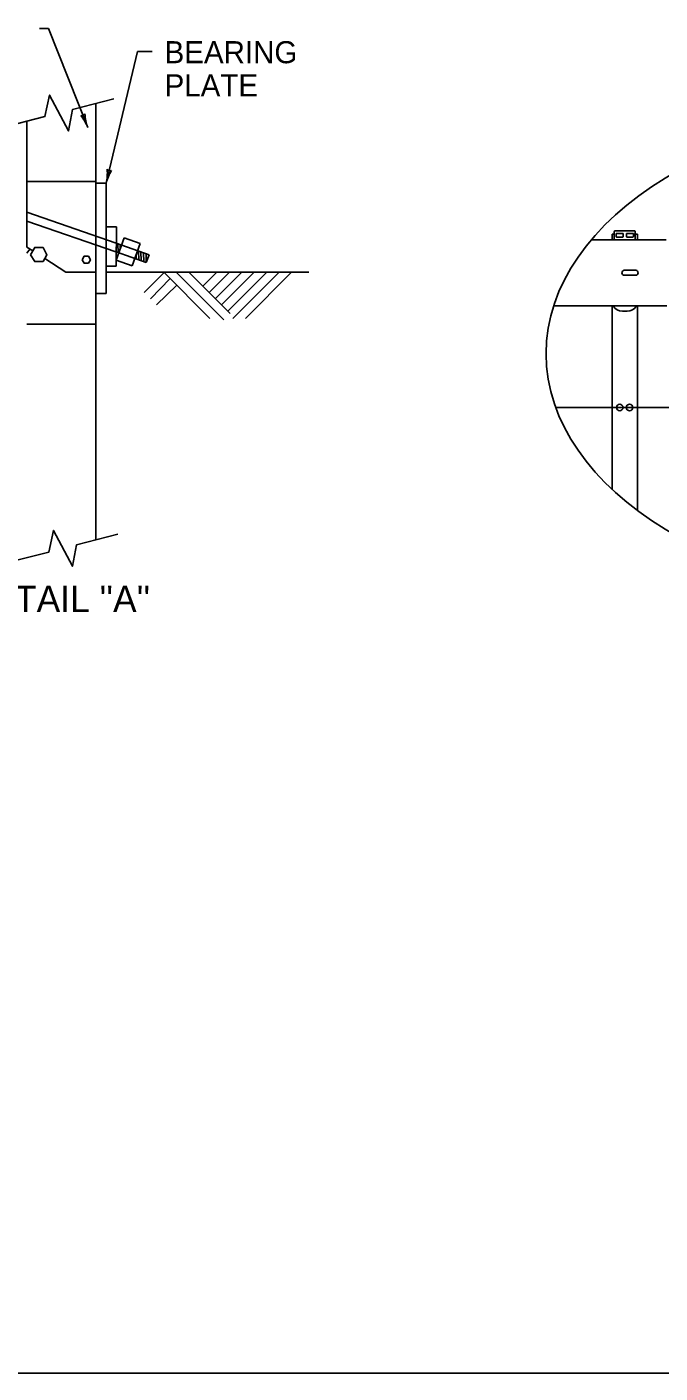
# Model space of a CAD drawing. Extents: x 42.06 to 44.81, y 10.87 to 12.54.
# Drawn here: x 43.543 to 43.969, y 10.873 to 11.779 of the extents above; entities that cross this region are included whole.
import ezdxf

# ---------------------------------------------------------------- set-up
doc = ezdxf.new("R2010")
doc.units = 0
for name, color, linetype in [('1', 7, 'Continuous'), ('5', 7, 'Continuous'), ('6', 7, 'Continuous'), ('7', 7, 'Continuous'), ('Level 1', 7, 'Continuous')]:
    doc.layers.add(name, color=color, linetype=linetype)

msp = doc.modelspace()

# ---------------------------------------------------------------- linework, layer by layer
at = {"layer": '1'}
for p, q in [((43.59606, 11.67375), (43.61725, 11.76238)), ((43.61725, 11.76238), (43.62695, 11.76238))]:
    msp.add_line(p, q, dxfattribs=at)
for centre, radius, start, end in [((43.5797, 11.72152), 0.00232, 249.9323, 332.04899), ((43.55661, 11.70075), 0.02903, 21.1577, 39.82649), ((43.61075, 11.7217), 0.02903, 182.50486, 201.15159), ((43.55661, 11.70075), 0.02903, 21.14548, 21.1577), ((43.56782, 11.6805), 0.02903, 346.55451, 5.22329), ((43.62429, 11.667), 0.02903, 147.90167, 166.5484), ((43.59863, 11.68449), 0.00232, 215.32911, 297.4458), ((43.56782, 11.6805), 0.02903, 346.54229, 346.55451)]:
    msp.add_arc(centre, radius, start, end, dxfattribs=at)
at = {"layer": '5'}
for p, q in [((43.58368, 11.71123), (43.55731, 11.77795)), ((43.58906, 11.72741), (43.58906, 11.61387)), ((43.54266, 11.71545), (43.54266, 11.63076)), ((43.5427, 11.675), (43.58906, 11.675)), ((43.58906, 11.67375), (43.59606, 11.67375)), ((43.59606, 11.67375), (43.59606, 11.59946)), ((43.60277, 11.63344), (43.54266, 11.65429)), ((43.60252, 11.62754), (43.54266, 11.64832)), ((43.60814, 11.63701), (43.60279, 11.62189)), ((43.604, 11.63299), (43.60406, 11.62703)), ((43.60544, 11.63243), (43.60547, 11.62945)), ((43.54266, 11.62665), (43.54473, 11.62942)), ((43.5427, 11.63074), (43.54658, 11.62824)), ((43.55468, 11.62301), (43.56884, 11.61387)), ((43.61618, 11.62566), (43.6162, 11.62282)), ((43.6179, 11.62816), (43.61796, 11.62221)), ((43.61951, 11.62759), (43.61956, 11.62163)), ((43.62128, 11.62689), (43.62134, 11.62093)), ((43.623, 11.62635), (43.62306, 11.62039)), ((43.58906, 11.59946), (43.59606, 11.59946)), ((43.58868, 11.57895), (43.54266, 11.57895))]:
    msp.add_line(p, q, dxfattribs=at)
msp.add_lwpolyline([(42.05987, 10.87306), (44.80989, 10.87306), (44.80989, 12.54183), (42.05987, 12.54183)], close=True, dxfattribs=at)
for points in [[(43.52525, 11.71098), (43.55483, 11.71858), (43.55792, 11.73307), (43.57075, 11.70896), (43.57337, 11.72333), (43.60129, 11.73058)], [(43.52787, 11.41799), (43.55745, 11.42559), (43.56054, 11.44009), (43.57337, 11.41597), (43.57599, 11.43034), (43.60391, 11.43759)]]:
    msp.add_lwpolyline(points, dxfattribs=at)
msp.add_ellipse((44.16602, 11.55907), major_axis=(0.27364, 0), ratio=0.610538, dxfattribs=at)
at = {"layer": '6'}
msp.add_line((43.55731, 11.77795), (43.55113, 11.77795), dxfattribs=at)
at = {"layer": '7'}
for p, q in [((43.58906, 11.43374), (43.58906, 11.68816)), ((43.60297, 11.64439), (43.59651, 11.64446)), ((43.60297, 11.64439), (43.6027, 11.61788)), ((43.60286, 11.63344), (43.62492, 11.62564)), ((43.60814, 11.63701), (43.61885, 11.63322)), ((43.61885, 11.63322), (43.6135, 11.6181)), ((43.6028, 11.62756), (43.62306, 11.62039)), ((43.62306, 11.62039), (43.62492, 11.62564)), ((43.56884, 11.61387), (43.58906, 11.61387)), ((43.59606, 11.61387), (43.73247, 11.61387)), ((43.6027, 11.61788), (43.59624, 11.61795)), ((43.6135, 11.6181), (43.60279, 11.62189)), ((43.63537, 11.61387), (43.62171, 11.60021)), ((43.63493, 11.61387), (43.66596, 11.58283)), ((43.64324, 11.61387), (43.67532, 11.58194)), ((43.65171, 11.61387), (43.67949, 11.5861)), ((43.67057, 11.61387), (43.66121, 11.60451)), ((43.67903, 11.61387), (43.66537, 11.60021)), ((43.68736, 11.61387), (43.66953, 11.59605)), ((43.69583, 11.61387), (43.67369, 11.59189)), ((43.70429, 11.61387), (43.67799, 11.58773)), ((43.71262, 11.61387), (43.68142, 11.58283)), ((43.72091, 11.61387), (43.68989, 11.58283)), ((43.63923, 11.60956), (43.62587, 11.59605)), ((43.64354, 11.60526), (43.63002, 11.59189))]:
    msp.add_line(p, q, dxfattribs=at)
for points in [[(43.54506, 11.62568), (43.54796, 11.63058), (43.55353, 11.63058), (43.5562, 11.62568), (43.55353, 11.621), (43.54796, 11.621)], [(43.57987, 11.6223), (43.58132, 11.62475), (43.58411, 11.62475), (43.58544, 11.6223), (43.58411, 11.61996), (43.58132, 11.61996)]]:
    msp.add_lwpolyline(points, close=True, dxfattribs=at)
at = {"layer": 'Level 1'}
for p, q in [((43.93829, 11.64122), (43.93829, 11.63975)), ((43.95191, 11.64176), (43.93883, 11.64176)), ((43.95246, 11.64122), (43.95246, 11.63975)), ((43.92292, 11.63577), (43.9733, 11.63577)), ((43.93829, 11.63958), (43.93679, 11.63958)), ((43.93679, 11.63577), (43.93679, 11.63958)), ((43.93829, 11.63975), (43.93829, 11.63577)), ((43.93955, 11.64001), (43.94427, 11.64001)), ((43.93955, 11.64001), (43.93955, 11.63784)), ((43.93987, 11.63752), (43.94395, 11.63752)), ((43.94427, 11.64001), (43.94427, 11.63784)), ((43.94648, 11.64001), (43.9512, 11.64001)), ((43.94648, 11.64001), (43.94648, 11.63784)), ((43.9468, 11.63752), (43.95087, 11.63752)), ((43.9512, 11.64001), (43.9512, 11.63784)), ((43.95246, 11.63577), (43.95246, 11.63975)), ((43.95396, 11.63958), (43.95246, 11.63958)), ((43.95396, 11.63577), (43.95396, 11.63958)), ((43.94506, 11.61518), (43.95275, 11.61518)), ((43.95275, 11.61188), (43.94506, 11.61188)), ((43.97376, 11.5913), (43.89752, 11.5913)), ((43.93679, 11.52276), (43.93679, 11.5913)), ((43.94702, 11.58772), (43.94376, 11.58772)), ((43.95396, 11.52276), (43.95396, 11.5913)), ((43.89892, 11.52276), (44.43312, 11.52276)), ((43.93679, 11.46783), (43.93679, 11.52276)), ((43.95396, 11.52276), (44.18512, 11.52276)), ((43.95396, 11.45348), (43.95396, 11.52276))]:
    msp.add_line(p, q, dxfattribs=at)
for centre in [(43.94195, 11.52285), (43.94863, 11.52285)]:
    msp.add_circle(centre, 0.00218, dxfattribs=at)
for centre, radius, start, end in [((43.94506, 11.61353), 0.00165, 90, 270), ((43.95275, 11.61353), 0.00165, 270, 90), ((43.95275, 11.61353), 0.00165, 270, 90), ((43.94376, 11.5948), 0.00708, 209.67312, 270), ((43.94702, 11.5948), 0.00708, 270, 330.32688)]:
    msp.add_arc(centre, radius, start, end, dxfattribs=at)
for centre, major_axis, ratio, start_param, end_param in [((43.93883, 11.64122), (-0.000385, 0.000385), 0.999695, 5.497939, 7.068431), ((43.95191, 11.64122), (0.000385, 0.000385), 0.999695, 5.497939, 7.068431), ((43.93987, 11.63784), (0, -0.000324), 0.999848, 4.712389, 6.283185), ((43.94395, 11.63784), (0.000229, -0.000229), 0.999695, 5.497939, 7.068431), ((43.9468, 11.63784), (0, -0.000324), 0.999848, 4.712389, 6.283185), ((43.95087, 11.63784), (0.000229, -0.000229), 0.999695, 5.497939, 7.068431)]:
    msp.add_ellipse(centre, major_axis=major_axis, ratio=ratio, start_param=start_param, end_param=end_param, dxfattribs=at)

# ---------------------------------------------------------------- texts
at = {"layer": '6'}
for s, p in [('BEARING ', (43.63543, 11.75452)), ('PLATE', (43.63543, 11.73224))]:
    msp.add_text(s, height=0.014851, dxfattribs=at).set_placement(p)
at = {"layer": '7'}
msp.add_text("DETAIL ''A''", height=0.0178215, dxfattribs=at).set_placement((43.50154, 11.38514))

doc.saveas('drawing.dxf')
